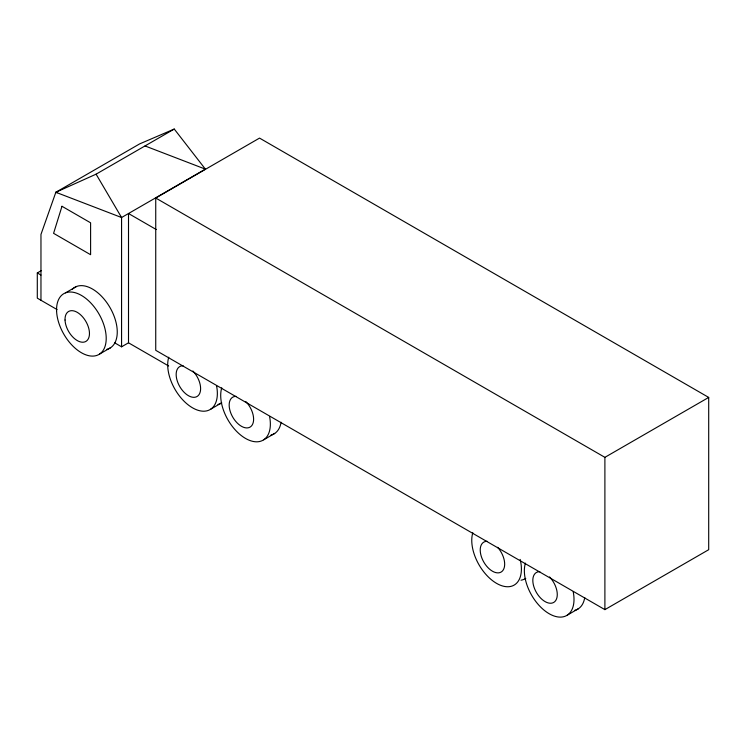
<?xml version="1.0" encoding="UTF-8"?>
<svg xmlns="http://www.w3.org/2000/svg" width="746" height="746" viewBox="0 0 746 746"><rect width="100%" height="100%" fill="white"/><g stroke="black" fill="none" stroke-linecap="round" stroke-linejoin="round"><path stroke-width="1.12" d="M174.256 129.049L96.094 174.172L55.847 192.272L121.57 217.524L205.383 169.137L174.256 129.049L139.661 143.885L55.847 192.272L40.965 234.43L40.965 300.274M155.737 198.026L259.533 138.094L708.7 397.422L708.7 549.699L604.894 609.631L155.737 350.312L155.737 198.026L604.894 457.345L708.7 397.422M57.088 309.581L37.3 298.158L37.3 272.943L41.291 270.639M65.517 292.852L76.568 286.464M99.516 354.098L110.576 347.72M114.52 342.74L121.57 346.815L128.508 342.806L168.68 365.997M210.661 409.209L221.721 402.821A35.109 20.273 60 0 1 217.963 404.444M263.664 439.814L274.724 433.426M567.324 615.124L578.374 608.745M145.05 145.955L205.383 169.137M55.847 192.272L57.116 192.785M156.278 229.544L128.508 213.515L128.508 342.806M37.3 272.943L40.965 275.06M96.094 174.172L121.57 217.524L121.57 346.815M604.894 457.345L604.894 609.631M497.629 547.303A17.289 9.978 60 0 1 502.049 571.38A17.289 9.978 60 0 1 482.886 560.367A17.289 9.978 60 0 1 487.222 541.316M525.771 578.374A35.109 20.273 60 0 1 520.988 580.202M520.176 559.416A35.109 20.273 60 0 1 496.892 583.549A35.109 20.273 60 0 1 472.805 532.747M192.86 370.995A17.289 9.978 60 0 1 198.296 395.539A17.289 9.978 60 0 1 178.984 385.141A17.289 9.978 60 0 1 183.162 365.773M216.564 385.841A35.109 20.273 60 0 1 192.058 407.549A35.109 20.273 60 0 1 168.745 357.203M549.522 576.91A17.289 9.978 60 0 1 554.959 601.453A17.289 9.978 60 0 1 535.647 591.065A17.289 9.978 60 0 1 539.824 571.688M584.733 597.555A35.109 20.273 60 0 1 574.625 610.368M573.217 591.764A35.109 20.273 60 0 1 548.72 613.464A35.109 20.273 60 0 1 525.408 563.118M245.863 401.6A17.289 9.978 60 0 1 251.299 426.143A17.289 9.978 60 0 1 231.997 415.746A17.289 9.978 60 0 1 236.165 396.368M281.074 422.236A35.109 20.273 60 0 1 270.966 435.049M269.567 416.445A35.109 20.273 60 0 1 245.061 438.154A35.109 20.273 60 0 1 221.749 387.799M72.325 289.262A35.109 20.273 60 0 1 110.063 307.669A35.109 20.273 60 0 1 106.818 349.342M61.983 206.288L53.581 233.33L90.602 254.703L90.602 222.812L61.983 206.288M65.033 320.015A17.289 9.978 60 0 0 83.822 342.144A17.289 9.978 60 0 0 82.881 317.181A17.289 9.978 60 0 0 65.033 320.015M56.584 310.998A35.109 20.273 60 0 0 94.733 355.935A35.109 20.273 60 0 0 92.84 305.235A35.109 20.273 60 0 0 56.584 310.998"/></g></svg>
